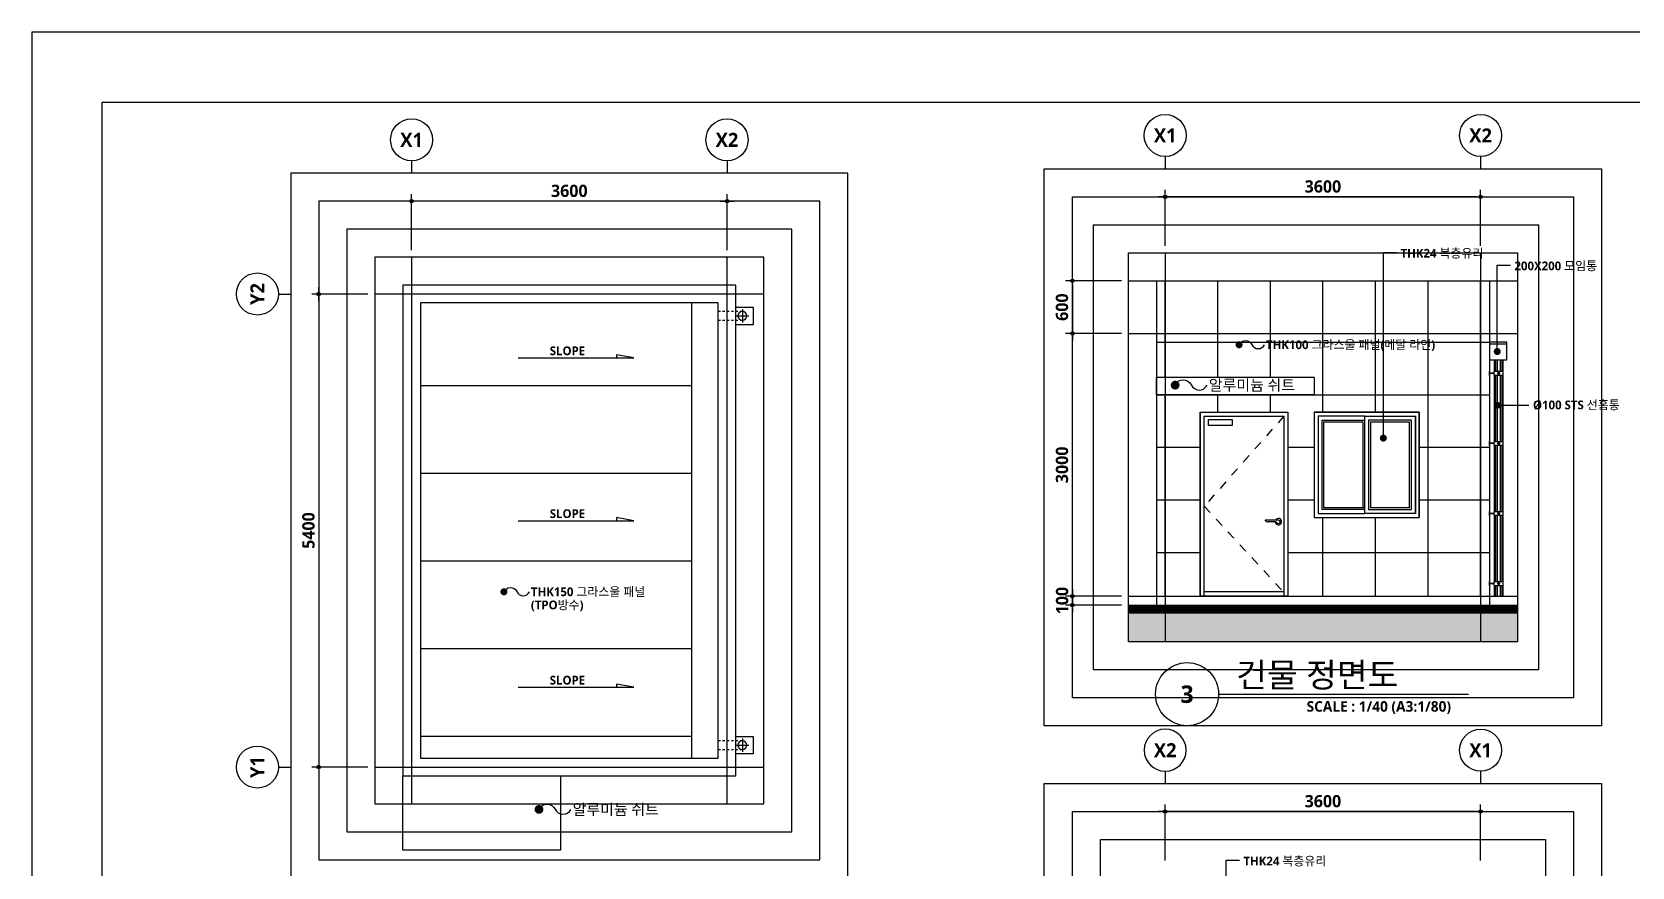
# Model space of a CAD drawing. Header units: millimetres. Extents: x 0 to 33600, y 0 to 23760.
# Drawn here: x 0 to 18263, y 14228 to 23760 of the extents above; entities that cross this region are included whole.
import ezdxf
from ezdxf.enums import TextEntityAlignment as Align

# ---------------------------------------------------------------- set-up
doc = ezdxf.new("R2010")
doc.units = ezdxf.units.MM
doc.header["$LTSCALE"] = 100
doc.linetypes.add('H2', pattern=[2, 1, -1])
doc.linetypes.add('HID', pattern=[0.5, 0.25, -0.25])
doc.layers.get('Defpoints').update_dxf_attribs({"color": 153})
for name, color, linetype in [('A-ANNO-LEAD', 4, 'Continuous'), ('A-ANNO-TEXT1', 7, 'Continuous'), ('A-ANNO-TITL', 7, 'Continuous'), ('A-CODE-DRAIN', 6, 'Continuous'), ('A-ELEV-250', 250, 'Continuous'), ('A-ELEV-MATR1', 8, 'Continuous'), ('A-ELEV-OUT2', 3, 'Continuous'), ('A-ELEV-OUT3', 6, 'Continuous'), ('A-ELEV-WIN', 4, 'Continuous'), ('A-ELEV-WIN-OPEN', 6, 'H2'), ('A-FLOR-GW', 6, 'Continuous'), ('A-HID1', 7, 'HID'), ('A-SECT-SOIL-PAT1', 253, 'Continuous'), ('A-ST-AXIS-BUB', 7, 'Continuous'), ('A-ST-AXIS-DIM', 7, 'Continuous'), ('AA-XXXX-TXT1', 2, 'Continuous'), ('CEN', 1, 'Continuous'), ('CON', 2, 'Continuous'), ('DE-BOLT', 252, 'Continuous'), ('DE-DOWNSPOUT', 4, 'Continuous'), ('WID', 4, 'Continuous')]:
    doc.layers.add(name, color=color, linetype=linetype)
doc.layers.add('G(그리드1)', color=185, linetype='Continuous', plot=False)
doc.styles.add('SH_대대리576', font='NanumGothicBold.ttf')
doc.dimstyles.new('SHP 75', dxfattribs={"dimscale": 40, "dimtxt": 3.5, "dimasz": 1, "dimexe": 2, "dimexo": 2, "dimgap": 1, "dimtad": 1, "dimdec": 0, "dimzin": 0, "dimdsep": 46, "dimtxsty": 'SH_대대리576', "dimblk": 'DIMDOT', "dimcen": 0.09, "dimclrd": 256, "dimclre": 256, "dimclrt": 3, "dimadec": 0, "dimazin": 1, "dimtfac": 1, "dimtdec": 0, "dimtix": 1, "dimtmove": 2, "dimatfit": 0, "dimldrblk": 'DIMDOT', "dimfxl": 1, "dimtfillclr": 3, "dimtolj": 1, "dimtzin": 0, "dimlwd": -1, "dimlwe": -1, "dimarcsym": 0})

# ---------------------------------------------------------------- blocks, each defined once
blk = doc.blocks.new('DIMDOT')
at = {"color": 0}
blk.add_line((-2, 0), (2, 0), dxfattribs=at)
for radius in [0.5, 0.25]:
    blk.add_circle((0, 0), radius, dxfattribs=at)
blk = doc.blocks.new('*D9483')
at = {"layer": 'A-ST-AXIS-DIM'}
for p, q in [((4333, 21269), (4333, 21909)), ((7893, 21829), (4373, 21829)), ((7933, 21269), (7933, 21909))]:
    blk.add_line(p, q, dxfattribs=at)
at = {"layer": 'Defpoints', "color": 0}
for p in [(4333, 21829), (4333, 21189), (7933, 21189)]:
    blk.add_point(p, dxfattribs=at)
at = {"layer": 'A-ST-AXIS-DIM', "linetype": 'ByBlock', "xscale": 40, "yscale": 40, "zscale": 40, "rotation": 180}
blk.add_blockref('DIMDOT', (4333, 21829), dxfattribs=at)
at = {"layer": 'A-ST-AXIS-DIM', "linetype": 'ByBlock', "xscale": 40, "yscale": 40, "zscale": 40}
blk.add_blockref('DIMDOT', (7933, 21829), dxfattribs=at)
at = {"layer": 'A-ST-AXIS-DIM', "color": 3, "insert": (6133, 21946), "char_height": 140, "attachment_point": 5, "style": 'SH_대대리576'}
blk.add_mtext('\\A1;3600', dxfattribs=at)
blk = doc.blocks.new('*D9484')
at = {"layer": 'A-ST-AXIS-DIM'}
for p, q in [((3833, 20769), (3193, 20769)), ((3273, 20729), (3273, 15409)), ((3833, 15369), (3193, 15369))]:
    blk.add_line(p, q, dxfattribs=at)
at = {"layer": 'Defpoints', "color": 0}
for p in [(3913, 20769), (3273, 15369), (3913, 15369)]:
    blk.add_point(p, dxfattribs=at)
at = {"layer": 'A-ST-AXIS-DIM', "linetype": 'ByBlock', "xscale": 40, "yscale": 40, "zscale": 40}
for p, rotation in [((3273, 20769), 90), ((3273, 15369), 270)]:
    blk.add_blockref('DIMDOT', p, dxfattribs=dict(at, rotation=rotation))
at = {"layer": 'A-ST-AXIS-DIM', "color": 3, "insert": (3156, 18069), "char_height": 140, "attachment_point": 5, "rotation": 90, "style": 'SH_대대리576'}
blk.add_mtext('\\A1;5400', dxfattribs=at)
blk = doc.blocks.new('우수홈통1')
at = {"layer": 'A-CODE-DRAIN', "color": 6}
for p, q in [((-150, 0), (150, 0)), ((0, -150), (0, 150))]:
    blk.add_line(p, q, dxfattribs=at)
blk.add_circle((0, 0), 100, dxfattribs=at)
blk = doc.blocks.new('A-ST-AXIS-BUB-1')
at = {"layer": 'A-ST-AXIS-BUB', "color": 11}
blk.add_line((0, 350), (0, 0), dxfattribs=at)
blk.add_circle((0, 950), 600, dxfattribs=at)
blk = doc.blocks.new('G$C5E3CAD78')
at = {"layer": 'A-ELEV-OUT2'}
blk.add_lwpolyline([(0, 0), (0, 2100), (1000, 2100), (1000, 0)], close=True, dxfattribs=at)
at = {"layer": 'A-ELEV-WIN'}
for p, q in [((45, 0), (45, 2055)), ((45, 2055), (955, 2055)), ((955, 2055), (955, 0)), ((892, 870), (745, 870)), ((857, 850), (773, 850)), ((955, 50), (45, 50))]:
    blk.add_line(p, q, dxfattribs=at)
blk.add_lwpolyline([(366, 2016), (366, 1949), (93, 1949), (93, 2016)], close=True, dxfattribs=at)
for centre, radius, start, end in [((745, 867), 3, 90, 166.723), ((748, 866), 6.09, 166.723, 200.4138), ((772, 887), 37.2, 217.801, 272.4199), ((892, 851), 37.3, 180.9385, 157.0665), ((840, 801), 51.4, 42.6877, 70.1326), ((892, 850), 20, 223.2078, 90)]:
    blk.add_arc(centre, radius, start, end, dxfattribs=at)
at = {"layer": 'A-ELEV-WIN-OPEN'}
for p, q in [((955, 2055), (45, 1028)), ((45, 1028), (950, 50))]:
    blk.add_line(p, q, dxfattribs=at)
blk = doc.blocks.new('*U9501')
at = {"layer": 'WID', "color": 0}
for p, q in [((3422, 2026), (2222, 2026)), ((2222, 2026), (2222, 826)), ((3422, 826), (3422, 2026)), ((2222, 826), (3422, 826))]:
    blk.add_line(p, q, dxfattribs=at)
at = {"layer": 'WID', "color": 106}
for p, q in [((2799, 1981), (2267, 1981)), ((2267, 1981), (2267, 871)), ((2312, 916), (2312, 1936)), ((2312, 1936), (2799, 1936)), ((3332, 1936), (2844, 1936)), ((2844, 1936), (2844, 916)), ((3332, 916), (3332, 1936)), ((3377, 871), (3377, 1981)), ((2799, 916), (2312, 916)), ((2844, 916), (3332, 916)), ((2267, 871), (2799, 871))]:
    blk.add_line(p, q, dxfattribs=at)
at = {"layer": 'WID', "color": 8}
for p, q in [((2332, 936), (2332, 1916)), ((2864, 1916), (3312, 1916)), ((2864, 1916), (2864, 936)), ((3312, 936), (3312, 1916)), ((2799, 936), (2332, 936)), ((3312, 936), (2864, 936))]:
    blk.add_line(p, q, dxfattribs=at)
blk.add_lwpolyline([(2332, 1916), (2779, 1916), (2779, 936), (2332, 936)], close=True, dxfattribs=at)
at = {"layer": 'WID', "color": 106}
blk.add_lwpolyline([(2799, 1981), (3377, 1981), (3377, 871), (2799, 871)], close=True, dxfattribs=at)
blk = doc.blocks.new('*D9515')
at = {"layer": 'A-ST-AXIS-DIM'}
for p, q in [((12935, 21319), (12935, 21959)), ((16535, 21319), (16535, 21959)), ((16495, 21879), (12975, 21879))]:
    blk.add_line(p, q, dxfattribs=at)
at = {"layer": 'Defpoints', "color": 0}
for p in [(12935, 21879), (12935, 21239), (16535, 21239)]:
    blk.add_point(p, dxfattribs=at)
at = {"layer": 'A-ST-AXIS-DIM', "linetype": 'ByBlock', "xscale": 40, "yscale": 40, "zscale": 40, "rotation": 180}
blk.add_blockref('DIMDOT', (12935, 21879), dxfattribs=at)
at = {"layer": 'A-ST-AXIS-DIM', "linetype": 'ByBlock', "xscale": 40, "yscale": 40, "zscale": 40}
blk.add_blockref('DIMDOT', (16535, 21879), dxfattribs=at)
at = {"layer": 'A-ST-AXIS-DIM', "color": 3, "insert": (14735, 21996), "char_height": 140, "attachment_point": 5, "style": 'SH_대대리576'}
blk.add_mtext('\\A1;3600', dxfattribs=at)
blk = doc.blocks.new('*D9517')
at = {"layer": 'A-ST-AXIS-DIM'}
for p, q in [((11875, 17359), (11875, 17399)), ((12435, 17319), (11795, 17319)), ((12435, 17219), (11795, 17219)), ((11875, 17319), (11875, 17219)), ((11875, 17179), (11875, 17139))]:
    blk.add_line(p, q, dxfattribs=at)
at = {"layer": 'Defpoints', "color": 0}
for p in [(11875, 17219), (12515, 17319), (12515, 17219)]:
    blk.add_point(p, dxfattribs=at)
at = {"layer": 'A-ST-AXIS-DIM', "linetype": 'ByBlock', "xscale": 40, "yscale": 40, "zscale": 40}
for p, rotation in [((11875, 17319), 270), ((11875, 17219), 90)]:
    blk.add_blockref('DIMDOT', p, dxfattribs=dict(at, rotation=rotation))
at = {"layer": 'A-ST-AXIS-DIM', "color": 3, "insert": (11758, 17269), "char_height": 140, "attachment_point": 5, "rotation": 90, "style": 'SH_대대리576'}
blk.add_mtext('\\A1;100', dxfattribs=at)
blk = doc.blocks.new('*D9518')
at = {"layer": 'A-ST-AXIS-DIM'}
for p, q in [((12435, 20319), (11795, 20319)), ((11875, 17359), (11875, 20279)), ((12435, 17319), (11795, 17319))]:
    blk.add_line(p, q, dxfattribs=at)
at = {"layer": 'Defpoints', "color": 0}
for p in [(11875, 20319), (12515, 20319), (12515, 17319)]:
    blk.add_point(p, dxfattribs=at)
at = {"layer": 'A-ST-AXIS-DIM', "linetype": 'ByBlock', "xscale": 40, "yscale": 40, "zscale": 40}
for p, rotation in [((11875, 20319), 90), ((11875, 17319), 270)]:
    blk.add_blockref('DIMDOT', p, dxfattribs=dict(at, rotation=rotation))
at = {"layer": 'A-ST-AXIS-DIM', "color": 3, "insert": (11757, 18819), "char_height": 140, "attachment_point": 5, "rotation": 90, "style": 'SH_대대리576'}
blk.add_mtext('\\A1;3000', dxfattribs=at)
blk = doc.blocks.new('*D9519')
at = {"layer": 'A-ST-AXIS-DIM'}
for p, q in [((12435, 20919), (11795, 20919)), ((11875, 20879), (11875, 20359)), ((12435, 20319), (11795, 20319))]:
    blk.add_line(p, q, dxfattribs=at)
at = {"layer": 'Defpoints', "color": 0}
for p in [(12515, 20919), (11875, 20319), (12515, 20319)]:
    blk.add_point(p, dxfattribs=at)
at = {"layer": 'A-ST-AXIS-DIM', "linetype": 'ByBlock', "xscale": 40, "yscale": 40, "zscale": 40}
for p, rotation in [((11875, 20919), 90), ((11875, 20319), 270)]:
    blk.add_blockref('DIMDOT', p, dxfattribs=dict(at, rotation=rotation))
at = {"layer": 'A-ST-AXIS-DIM', "color": 3, "insert": (11757, 20619), "char_height": 140, "attachment_point": 5, "rotation": 90, "style": 'SH_대대리576'}
blk.add_mtext('\\A1;600', dxfattribs=at)
blk = doc.blocks.new('*D9526')
at = {"layer": 'A-ST-AXIS-DIM'}
for p, q in [((12935, 14301), (12935, 14941)), ((16495, 14861), (12975, 14861)), ((16535, 14301), (16535, 14941))]:
    blk.add_line(p, q, dxfattribs=at)
at = {"layer": 'Defpoints', "color": 0}
for p in [(12935, 14861), (12935, 14221), (16535, 14221)]:
    blk.add_point(p, dxfattribs=at)
at = {"layer": 'A-ST-AXIS-DIM', "linetype": 'ByBlock', "xscale": 40, "yscale": 40, "zscale": 40, "rotation": 180}
blk.add_blockref('DIMDOT', (12935, 14861), dxfattribs=at)
at = {"layer": 'A-ST-AXIS-DIM', "linetype": 'ByBlock', "xscale": 40, "yscale": 40, "zscale": 40}
blk.add_blockref('DIMDOT', (16535, 14861), dxfattribs=at)
at = {"layer": 'A-ST-AXIS-DIM', "color": 3, "insert": (14735, 14979), "char_height": 140, "attachment_point": 5, "style": 'SH_대대리576'}
blk.add_mtext('\\A1;3600', dxfattribs=at)
blk = doc.blocks.new('*U9027')
at = {"layer": 'A-ANNO-TITL'}
blk.add_line((0, 0), (3566, 0), dxfattribs=at)
blk.add_circle((-450, 0), 450, dxfattribs=at)
at = {"layer": 'AA-XXXX-TXT1', "style": 'SH_대대리576'}
blk.add_attdef('DWG.TITLE', (250, 100), '', height=350, dxfattribs=at)
at = {"layer": 'AA-XXXX-TXT1', "color": 7, "style": 'SH_대대리576'}
blk.add_attdef('NO1', text='', height=300, dxfattribs=at).set_placement((-450, 0), align=Align.MIDDLE)
at = {"layer": 'AA-XXXX-TXT1', "style": 'SH_대대리576'}
blk.add_attdef('SCALE', text='', height=150, dxfattribs=at).set_placement((3316, -100), align=Align.TOP_RIGHT)
blk = doc.blocks.new('*X9578')
at = {"color": 0}
for p, q in [((589, 373), (597, 374)), ((589, 370), (598, 372)), ((590, 369), (598, 370))]:
    blk.add_line(p, q, dxfattribs=at)
blk = doc.blocks.new('G$C35AC3E02')
at = {"layer": 'DE-BOLT'}
for p, q in [((90, 2544), (88, 2544)), ((122, 2544), (92, 2544)), ((108, 2547), (102, 2547)), ((114, 2547), (110, 2547)), ((114, 2542), (110, 2542)), ((90, 1744), (88, 1744)), ((122, 1744), (92, 1744)), ((108, 1747), (102, 1747)), ((114, 1747), (110, 1747)), ((114, 1742), (110, 1742)), ((90, 944), (88, 944)), ((122, 944), (92, 944)), ((108, 947), (102, 947)), ((114, 947), (110, 947)), ((114, 942), (110, 942)), ((90, 144), (88, 144)), ((122, 144), (92, 144)), ((108, 147), (102, 147)), ((114, 147), (110, 147)), ((114, 142), (110, 142))]:
    blk.add_line(p, q, dxfattribs=at)
for points in [[(101, 2540), (100, 2539), (96, 2539), (96, 2540), (96, 2549), (96, 2550), (100, 2550), (101, 2549)], [(96, 2547), (100, 2547)], [(96, 2542), (100, 2542)], [(108, 2541), (102, 2541)], [(109, 2540), (110, 2539), (114, 2539), (114, 2540), (114, 2549), (114, 2550), (110, 2550), (109, 2549)], [(114, 2541), (117, 2541), (118, 2542), (118, 2547), (117, 2547), (114, 2547)], [(101, 1740), (100, 1739), (96, 1739), (96, 1740), (96, 1749), (96, 1750), (100, 1750), (101, 1749)], [(96, 1747), (100, 1747)], [(96, 1742), (100, 1742)], [(108, 1741), (102, 1741)], [(109, 1740), (110, 1739), (114, 1739), (114, 1740), (114, 1749), (114, 1750), (110, 1750), (109, 1749)], [(114, 1741), (117, 1741), (118, 1742), (118, 1747), (117, 1747), (114, 1747)], [(101, 940), (100, 939), (96, 939), (96, 940), (96, 949), (96, 950), (100, 950), (101, 949)], [(96, 947), (100, 947)], [(96, 942), (100, 942)], [(108, 941), (102, 941)], [(109, 940), (110, 939), (114, 939), (114, 940), (114, 949), (114, 950), (110, 950), (109, 949)], [(114, 941), (117, 941), (118, 942), (118, 947), (117, 947), (114, 947)], [(101, 140), (100, 139), (96, 139), (96, 140), (96, 149), (96, 150), (100, 150), (101, 149)], [(96, 147), (100, 147)], [(96, 142), (100, 142)], [(108, 141), (102, 141)], [(109, 140), (110, 139), (114, 139), (114, 140), (114, 149), (114, 150), (110, 150), (109, 149)], [(114, 141), (117, 141), (118, 142), (118, 147), (117, 147), (114, 147)]]:
    blk.add_lwpolyline(points, dxfattribs=at)
for points in [[(96, 2549, 0.098154), (96, 2547, 0.258672), (96, 2542, 0.098154), (96, 2540)], [(101, 2540, 0.098154), (100, 2542, 0.258672), (100, 2547, 0.098154), (101, 2549)], [(109, 2540, -0.098154), (110, 2542, -0.258672), (110, 2547, -0.098154), (109, 2549)], [(114, 2549, -0.098154), (114, 2547, -0.258672), (114, 2542, -0.098154), (114, 2540)], [(96, 1749, 0.098154), (96, 1747, 0.258672), (96, 1742, 0.098154), (96, 1740)], [(101, 1740, 0.098154), (100, 1742, 0.258672), (100, 1747, 0.098154), (101, 1749)], [(109, 1740, -0.098154), (110, 1742, -0.258672), (110, 1747, -0.098154), (109, 1749)], [(114, 1749, -0.098154), (114, 1747, -0.258672), (114, 1742, -0.098154), (114, 1740)], [(96, 949, 0.098154), (96, 947, 0.258672), (96, 942, 0.098154), (96, 940)], [(101, 940, 0.098154), (100, 942, 0.258672), (100, 947, 0.098154), (101, 949)], [(109, 940, -0.098154), (110, 942, -0.258672), (110, 947, -0.098154), (109, 949)], [(114, 949, -0.098154), (114, 947, -0.258672), (114, 942, -0.098154), (114, 940)], [(96, 149, 0.098154), (96, 147, 0.258672), (96, 142, 0.098154), (96, 140)], [(101, 140, 0.098154), (100, 142, 0.258672), (100, 147, 0.098154), (101, 149)], [(109, 140, -0.098154), (110, 142, -0.258672), (110, 147, -0.098154), (109, 149)], [(114, 149, -0.098154), (114, 147, -0.258672), (114, 142, -0.098154), (114, 140)]]:
    blk.add_lwpolyline(points, format="xyb", dxfattribs=at)
for points in [[(101, 2537), (101, 2552), (102, 2552), (102, 2537)], [(109, 2537), (109, 2552), (108, 2552), (108, 2537)], [(101, 1737), (101, 1752), (102, 1752), (102, 1737)], [(109, 1737), (109, 1752), (108, 1752), (108, 1737)], [(101, 937), (101, 952), (102, 952), (102, 937)], [(109, 937), (109, 952), (108, 952), (108, 937)], [(101, 137), (101, 152), (102, 152), (102, 137)], [(109, 137), (109, 152), (108, 152), (108, 137)]]:
    blk.add_lwpolyline(points, close=True, dxfattribs=at)
at = {"layer": 'DE-DOWNSPOUT'}
for p, q in [((0, 2882), (200, 2882)), ((200, 2882), (200, 2900)), ((55, 2700), (55, 2564)), ((69, 2700), (69, 2564)), ((88, 2700), (88, 2564)), ((102, 2564), (102, 2524)), ((104, 2564), (104, 2524)), ((106, 2564), (106, 2524)), ((108, 2564), (108, 2524)), ((122, 2700), (122, 2564)), ((141, 2700), (141, 2564)), ((155, 2700), (155, 2564)), ((52, 2546), (3, 2546)), ((52, 2542), (3, 2542)), ((55, 2524), (55, 1764)), ((69, 2524), (69, 1764)), ((88, 2524), (88, 1764)), ((122, 2524), (122, 1764)), ((141, 2524), (141, 1764)), ((155, 2524), (155, 1764)), ((52, 1746), (3, 1746)), ((52, 1742), (3, 1742)), ((55, 1724), (55, 964)), ((69, 1724), (69, 964)), ((88, 1724), (88, 964)), ((102, 1764), (102, 1724)), ((104, 1764), (104, 1724)), ((106, 1764), (106, 1724)), ((108, 1764), (108, 1724)), ((122, 1724), (122, 964)), ((141, 1724), (141, 964)), ((155, 1724), (155, 964)), ((52, 946), (3, 946)), ((52, 942), (3, 942)), ((55, 924), (55, 164)), ((69, 924), (69, 164)), ((88, 924), (88, 164)), ((102, 964), (102, 924)), ((104, 964), (104, 924)), ((106, 964), (106, 924)), ((108, 964), (108, 924)), ((122, 924), (122, 164)), ((141, 924), (141, 164)), ((155, 924), (155, 164)), ((52, 146), (3, 146)), ((52, 142), (3, 142)), ((55, 124), (55, 0)), ((55, 0), (155, 0)), ((69, 124), (69, 0)), ((88, 124), (88, 0)), ((102, 164), (102, 124)), ((104, 164), (104, 124)), ((106, 164), (106, 124)), ((108, 164), (108, 124)), ((122, 124), (122, 0)), ((141, 124), (141, 0)), ((155, 124), (155, 0))]:
    blk.add_line(p, q, dxfattribs=at)
for points in [[(200, 2900), (0, 2900), (0, 2700), (200, 2700), (200, 2882)], [(3, 2542), (3, 2521), (1, 2521), (1, 2567), (3, 2567), (3, 2546)], [(3, 1742), (3, 1721), (1, 1721), (1, 1767), (3, 1767), (3, 1746)], [(3, 942), (3, 921), (1, 921), (1, 967), (3, 967), (3, 946)], [(3, 142), (3, 121), (1, 121), (1, 167), (3, 167), (3, 146)]]:
    blk.add_lwpolyline(points, dxfattribs=at)
for points in [[(158, 2524), (158, 2564), (52, 2564), (52, 2524)], [(158, 1724), (158, 1764), (52, 1764), (52, 1724)], [(158, 924), (158, 964), (52, 964), (52, 924)], [(158, 124), (158, 164), (52, 164), (52, 124)]]:
    blk.add_lwpolyline(points, close=True, dxfattribs=at)
at = {"layer": 'DE-BOLT', "xscale": -0.6666666666666857, "yscale": 0.6666666666666857, "zscale": 0.6666666666666857, "rotation": 270}
for p in [(-131, 2149), (-131, 1349), (-131, 549), (-131, -251)]:
    blk.add_blockref('*X9578', p, dxfattribs=at)

msp = doc.modelspace()

# ---------------------------------------------------------------- hatches: boundary and pattern name
at = {"layer": 'A-SECT-SOIL-PAT1', "transparency": 33554687}
h = msp.add_hatch(color=256, dxfattribs=at)
h.dxf.hatch_style = 1
h.paths.add_polyline_path([(12514.6, 17219.1), (16954.6, 17219.1), (16954.6, 16799.1), (12514.6, 16799.1)])

# ---------------------------------------------------------------- linework, layer by layer
for points in [[(15424.5, 19124.7), (15424.5, 21242.6), (15574.5, 21242.6)], [(16724.9, 20112.7), (16724.9, 21098.3), (16874.9, 21098.3)], [(16724.9, 19498.7), (17086, 19498.7)], [(13631.3, 12186.6), (13631.3, 14304.5), (13781.3, 14304.5)]]:
    msp.add_lwpolyline(points)
at = {"ltscale": 0.5}
for points in [[(8232.9, 20419.1), (8032.9, 20419.1), (8032.9, 20619.1), (8232.9, 20619.1)], [(8232.9, 15519.1), (8032.9, 15519.1), (8032.9, 15719.1), (8232.9, 15719.1)]]:
    msp.add_lwpolyline(points, close=True, dxfattribs=at)
at = {"layer": 'A-ANNO-LEAD'}
for points, const_width in [([(13777.6, 20169.7, 1), (13777.6, 20209.7, 1)], 40), ([(16724.9, 20092.7, 1), (16724.9, 20132.7, 1)], 40), ([(13048, 19703.7, 1), (13048, 19753.7, 1)], 50), ([(16724.9, 19478.7, 1), (16724.9, 19518.7, 1)], 40), ([(15424.5, 19104.7, 1), (15424.5, 19144.7, 1)], 40), ([(5386.7, 17349.7, 1), (5386.7, 17389.7, 1)], 40), ([(5786.7, 14860.4, 1), (5786.7, 14910.4, 1)], 50)]:
    msp.add_lwpolyline(points, format="xyb", close=True, dxfattribs=dict(at, const_width=const_width))
for points in [[(13777.6, 20189.7, -0.6497694), (13924.3, 20191.8, 0.6289027), (14069, 20189.7)], [(13048, 19728.7, -0.6497694), (13231.4, 19731.4, 0.6289027), (13412.2, 19728.7)], [(5386.7, 17369.7, -0.6497694), (5533.4, 17371.9, 0.6289027), (5678.1, 17369.7)], [(5786.7, 14885.4, -0.6497694), (5970.1, 14888.1, 0.6289027), (6151, 14885.4)]]:
    msp.add_lwpolyline(points, format="xyb", dxfattribs=at)
for points in [[(5550.8, 20040.7), (6870.8, 20040.7), (6670.8, 20075.3), (6670.8, 20040.7)], [(5550.8, 18181.6), (6870.8, 18181.6), (6670.8, 18216.2), (6670.8, 18181.6)], [(5550.8, 16281.1), (6870.8, 16281.1), (6670.8, 16315.7), (6670.8, 16281.1)]]:
    msp.add_lwpolyline(points, dxfattribs=at)
at = {"layer": 'A-ELEV-250'}
for p, q in [((12934.6, 19819.1), (12934.6, 20919.1)), ((13534.6, 19819.1), (13534.6, 20919.1)), ((14134.6, 19819.1), (14134.6, 20919.1)), ((14734.6, 19419.1), (14734.6, 20919.1)), ((15334.6, 19419.1), (15334.6, 20919.1)), ((15934.6, 17319.1), (15934.6, 20919.1)), ((16534.6, 17319.1), (16534.6, 20919.1)), ((12834.6, 20219.1), (16634.6, 20219.1)), ((12834.6, 20219.1), (16634.6, 20219.1)), ((12834.6, 19619.1), (16634.6, 19619.1)), ((12934.6, 17319.1), (12934.6, 19619.1)), ((13534.6, 19419.1), (13534.6, 19619.1)), ((14134.6, 19419.1), (14134.6, 19619.1)), ((12834.6, 19019.1), (13334.6, 19019.1)), ((14334.6, 19019.1), (14634.6, 19019.1)), ((15834.6, 19019.1), (16634.6, 19019.1)), ((12834.6, 18419.1), (13334.6, 18419.1)), ((14334.6, 18419.1), (14634.6, 18419.1)), ((15834.6, 18419.1), (16634.6, 18419.1)), ((14734.6, 17319.1), (14734.6, 18219.1)), ((15334.6, 17319.1), (15334.6, 18219.1)), ((12834.6, 17819.1), (13334.6, 17819.1)), ((14334.6, 17819.1), (16634.6, 17819.1))]:
    msp.add_line(p, q, dxfattribs=at)
at = {"layer": 'A-ELEV-MATR1'}
for p, q in [((7532.9, 19719.1), (4432.9, 19719.1)), ((7532.9, 18719.1), (4432.9, 18719.1)), ((7532.9, 17719.1), (4432.9, 17719.1)), ((7532.9, 16719.1), (4432.9, 16719.1)), ((7532.9, 15719.1), (4432.9, 15719.1))]:
    msp.add_line(p, q, dxfattribs=at)
at = {"layer": 'A-ELEV-OUT2'}
for p, q in [((12834.6, 20919.1), (16634.6, 20919.1)), ((12834.6, 20919.1), (12834.6, 17219.1)), ((16634.6, 20919.1), (16634.6, 17219.1))]:
    msp.add_line(p, q, dxfattribs=at)
for points in [[(12834.6, 17319.1), (16634.6, 17319.1)], [(12834.6, 17219.1), (16634.6, 17219.1)]]:
    msp.add_lwpolyline(points, dxfattribs=at)
at = {"layer": 'A-ELEV-OUT3'}
msp.add_lwpolyline([(12834.6, 19819.1), (14634.6, 19819.1), (14634.6, 19619.1), (12834.6, 19619.1)], close=True, dxfattribs=at)
at = {"layer": 'A-FLOR-GW'}
msp.add_line((7532.9, 15469.1), (7532.9, 20669.1), dxfattribs=at)
for points in [[(4232.9, 15269.1), (8032.9, 15269.1), (8032.9, 20869.1), (4232.9, 20869.1)], [(4432.9, 15469.1), (7832.9, 15469.1), (7832.9, 20669.1), (4432.9, 20669.1)], [(4232.9, 15269.1), (6032.9, 15269.1), (6032.9, 14419.1), (4232.9, 14419.1)]]:
    msp.add_lwpolyline(points, close=True, dxfattribs=at)
at = {"layer": 'A-HID1'}
for p, q in [((8107.9, 20569.5), (7832.9, 20569.5)), ((7832.9, 20469.5), (8107.9, 20469.5)), ((8107.9, 15669.5), (7832.9, 15669.5)), ((7832.9, 15569.5), (8107.9, 15569.5))]:
    msp.add_line(p, q, dxfattribs=at)
at = {"layer": 'A-SECT-SOIL-PAT1'}
msp.add_lwpolyline([(12514.6, 17219.1), (16954.6, 17219.1), (16954.6, 16799.1), (12514.6, 16799.1)], close=True, dxfattribs=at)
at = {"layer": 'A-ST-AXIS-BUB', "color": 11}
for p, q in [((12934.6, 22339.1), (12934.6, 22199.1)), ((2812.9, 20769.1), (2952.9, 20769.1)), ((2812.9, 15369.1), (2952.9, 15369.1)), ((16534.6, 15321.4), (16534.6, 15181.4))]:
    msp.add_line(p, q, dxfattribs=at)
for centre in [(12934.6, 22579.1), (2572.9, 20769.1), (16534.6, 15561.4), (2572.9, 15369.1)]:
    msp.add_circle(centre, 240, dxfattribs=at)
at = {"layer": 'CEN'}
for p, q in [((4332.9, 21189.1), (4332.9, 14949.1)), ((7932.9, 14949.1), (7932.9, 21189.1)), ((8352.9, 20769.1), (3912.9, 20769.1)), ((3912.9, 15369.1), (8352.9, 15369.1))]:
    msp.add_line(p, q, dxfattribs=at)
at = {"layer": 'CEN', "ltscale": 30}
for p, q in [((12934.6, 21239.1), (12934.6, 16799.1)), ((16534.6, 21239.1), (16534.6, 16799.1)), ((12514.6, 20919.1), (16954.6, 20919.1)), ((12514.6, 20319.1), (16954.6, 20319.1)), ((12514.6, 17319.1), (16954.6, 17319.1)), ((12514.6, 17219.1), (16954.6, 17219.1))]:
    msp.add_line(p, q, dxfattribs=at)
at = {"layer": 'CON'}
for p, q in [((12834.6, 20919.1), (12834.6, 17219.1)), ((16634.6, 20919.1), (16634.6, 17219.1)), ((13334.6, 19419.1), (14334.6, 19419.1)), ((13334.6, 19419.1), (13334.6, 17319.1)), ((14334.6, 19419.1), (14334.6, 17319.1)), ((14634.6, 19419.1), (15834.6, 19419.1)), ((14634.6, 19419.1), (14634.6, 18219.1)), ((15834.6, 19419.1), (15834.6, 18219.1)), ((14634.6, 18219.1), (15834.6, 18219.1))]:
    msp.add_line(p, q, dxfattribs=at)
at = {"layer": 'CON', "const_width": 100}
msp.add_lwpolyline([(12514.6, 17169.1), (16954.6, 17169.1)], dxfattribs=at)
at = {"layer": 'G(그리드1)'}
for points in [[(0, 23760), (33600, 23760), (33600, 0), (0, 0)], [(800, 22960), (29200, 22960), (29200, 800), (800, 800)], [(2952.9, 13989.1), (9312.9, 13989.1), (9312.9, 22149.1), (2952.9, 22149.1)], [(11554.6, 22199.1), (17914.6, 22199.1), (17914.6, 15839.1), (11554.6, 15839.1)], [(3272.9, 14309.1), (8992.9, 14309.1), (8992.9, 21829.1), (3272.9, 21829.1)], [(11874.6, 21879.1), (17594.6, 21879.1), (17594.6, 16159.1), (11874.6, 16159.1)], [(12114.6, 21559.1), (17194.6, 21559.1), (17194.6, 16479.1), (12114.6, 16479.1)], [(3592.9, 14629.1), (8672.9, 14629.1), (8672.9, 21509.1), (3592.9, 21509.1)], [(3912.9, 14949.1), (8352.9, 14949.1), (8352.9, 21189.1), (3912.9, 21189.1)], [(12514.6, 21239.1), (16954.6, 21239.1), (16954.6, 16799.1), (12514.6, 16799.1)], [(11554.6, 15181.4), (17914.6, 15181.4), (17914.6, 8821.4), (11554.6, 8821.4)], [(11874.6, 14861.4), (17594.6, 14861.4), (17594.6, 9141.4), (11874.6, 9141.4)], [(12194.6, 14541.4), (17274.6, 14541.4), (17274.6, 9461.4), (12194.6, 9461.4)]]:
    msp.add_lwpolyline(points, close=True, dxfattribs=at)

# ---------------------------------------------------------------- block references
msp.add_blockref('G$C35AC3E02', (16634.6, 17319.1))
ref = msp.add_blockref('*U9027', (13544.5, 16201.1), dxfattribs=dict(xscale=0.8, yscale=0.8, zscale=0.8))
ref.add_attrib('SCALE', 'SCALE : 1/40 (A3:1/80)', dxfattribs={"layer": 'A-ANNO-TITL', "height": 120, "style": 'SH_대대리576'}).set_placement((16197.6, 16121.1), align=Align.TOP_RIGHT)
ref.add_attrib('DWG.TITLE', '건물 정면도', (13744.5, 16281.1), dxfattribs={"layer": 'A-ANNO-TITL', "height": 280, "style": 'SH_대대리576'})
ref.add_attrib('NO1', '3', dxfattribs={"layer": 'A-ANNO-TITL', "color": 7, "height": 200, "style": 'SH_대대리576'}).set_placement((13184.5, 16201.1), align=Align.MIDDLE)
at = {"layer": 'A-CODE-DRAIN', "xscale": -0.5, "yscale": 0.5, "zscale": 0.5, "rotation": 180}
for p in [(8107.9, 20519.5), (8107.9, 15619.5)]:
    msp.add_blockref('우수홈통1', p, dxfattribs=at)
at = {"layer": 'A-ST-AXIS-BUB', "yscale": 0.4, "zscale": 0.4}
for p, xscale in [((4332.9, 22149.1), 0.4), ((7932.9, 22149.1), 0.4), ((16534.6, 22199.1), 0.4), ((12934.6, 15181.4), -0.4)]:
    msp.add_blockref('A-ST-AXIS-BUB-1', p, dxfattribs=dict(at, xscale=xscale))
at = {"layer": 'CON'}
msp.add_blockref('G$C5E3CAD78', (13334.6, 17319.1), dxfattribs=at)
at = {"layer": 'WID', "color": 3}
msp.add_blockref('*U9501', (12412.8, 17392.6), dxfattribs=at)

# ---------------------------------------------------------------- texts
at = {"layer": 'A-ANNO-TEXT1', "style": 'SH_대대리576'}
for s, p in [('X1', (12934.6, 22579.1)), ('X2', (16534.6, 22579.1)), ('X1', (4332.9, 22529.1)), ('X2', (7932.9, 22529.1)), ('X2', (12934.6, 15561.4)), ('X1', (16534.6, 15561.4))]:
    msp.add_text(s, height=160, dxfattribs=at).set_placement(p, align=Align.MIDDLE_CENTER)
for s, height, p in [('THK24 복층유리', 100, (15620.6, 21234)), ('200X200 모임통', 100, (16921, 21089.7)), ('SLOPE', 100, (5909.8, 20120.7)), ('THK100 그라스울 패널(메탈 라인)', 100, (14085.7, 20189.7)), ('알루미늄 쉬트', 125, (13433.1, 19728.7)), ('Ø100 STS 선홈통', 100, (17132.1, 19502.8)), ('SLOPE', 100, (5909.8, 18261.6)), ('THK150 그라스울 패널', 100, (5694.8, 17369.7)), ('(TPO방수)', 100, (5694.8, 17219.7)), ('SLOPE', 100, (5909.8, 16361.1)), ('알루미늄 쉬트', 125, (6171.8, 14885.4)), ('THK24 복층유리', 100, (13827.5, 14296))]:
    msp.add_text(s, height=height, dxfattribs=at).set_placement(p, align=Align.MIDDLE_LEFT)
for s, p in [('Y2', (2572.9, 20769.1)), ('Y1', (2572.9, 15369.1))]:
    msp.add_text(s, height=160, rotation=90, dxfattribs=at).set_placement(p, align=Align.MIDDLE_CENTER)

# ---------------------------------------------------------------- dimensions: what is measured, and where the dimension line sits
at = {"layer": 'A-ST-AXIS-DIM'}
for base, p1, p2, angle, picture, middle in [((4332.9, 21829.1), (7932.9, 21189.1), (4332.9, 21189.1), 180, '*D9483', (6132.9, 21946.4)), ((12934.6, 21879.1), (16534.6, 21239.1), (12934.6, 21239.1), 180, '*D9515', (14734.6, 21996.4)), ((3272.9, 15369.1), (3912.9, 20769.1), (3912.9, 15369.1), 270, '*D9484', (3155.9, 18069.1)), ((11874.6, 20319.1), (12514.6, 20919.1), (12514.6, 20319.1), 270, '*D9519', (11757.4, 20619.1)), ((11874.6, 20319.1), (12514.6, 17319.1), (12514.6, 20319.1), 90, '*D9518', (11757.4, 18819.1)), ((11874.6, 17219.1), (12514.6, 17319.1), (12514.6, 17219.1), 270, '*D9517', (11757.8, 17269.1)), ((12934.6, 14861.4), (16534.6, 14221.4), (12934.6, 14221.4), 180, '*D9526', (14734.6, 14978.7))]:
    dim = msp.add_linear_dim(base=base, p1=p1, p2=p2, angle=angle, dimstyle='SHP 75', dxfattribs=at)
    dim.commit()
    dim.dimension.update_dxf_attribs({"geometry": picture, "text_midpoint": middle})

doc.saveas('drawing.dxf')
